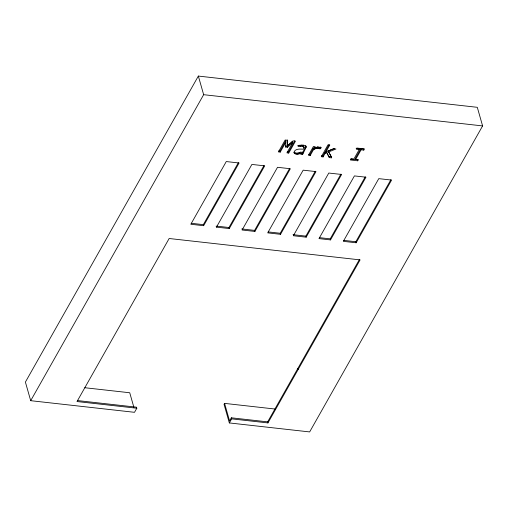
<?xml version="1.0" encoding="UTF-8"?>
<svg xmlns="http://www.w3.org/2000/svg" width="508" height="508" viewBox="0 0 508 508"><rect width="100%" height="100%" fill="white"/><g stroke="black" fill="none" stroke-linecap="round" stroke-linejoin="round"><path stroke-width="0.76" d="M285.61 142.329L285.699 140.856L279.933 151.067L280.232 152.114L278.416 151.911L285.147 140.011L287.591 140.284L287.242 146.012L293.008 140.887L295.453 141.167L288.728 153.067L286.912 152.864L292.678 142.659L292.379 141.605L287.172 146.215L285.985 146.082M292.678 142.659L287.471 147.269L285.686 147.066L285.699 140.856M287.249 139.948L287.242 146.012M302.565 154.616L302.584 152.584L305.257 147.707L305.778 145.707L306.089 147.345L302.565 154.616L300.787 154.419L301.371 152.978L301.066 151.924C299.015 153.086 295.961 153.911 294.018 152.146L294.322 153.2C296.259 154.965 299.314 154.134 301.371 152.978M297.828 145.478L302.927 145.428L303.581 145.955L304.019 147.771L303.403 149.206C300.291 149.104 294.989 148.311 294.005 152.317L294.322 153.2M275.431 409.08L224.568 403.384L224.041 404.324L229.337 422.935L309.651 431.927L482.6 125.921L477.298 107.315L198.349 76.073L25.4 382.08L30.702 400.685L134.506 412.312L136.811 408.235L136.512 407.181L77.489 400.571M30.702 400.685L203.651 94.685L198.349 76.073M203.644 225.698L239.084 162.992L226.27 161.557L190.824 224.263L203.644 225.698L203.34 224.644L238.392 162.63M216.459 227.133L251.898 164.427L264.712 165.862L229.273 228.568L216.459 227.133L216.154 226.079M229.273 228.568L228.975 227.514L264.02 165.5M280.232 152.114L286.004 141.91M291.611 142.964L292.379 141.605M288.728 153.067L288.43 152.013L294.78 140.773M254.902 231.438L290.341 168.732L277.527 167.297L242.087 230.003L254.902 231.438L254.603 230.384L289.655 168.37M310.223 155.473L309.924 154.426L313.138 148.736L314.173 148.114L314.471 149.168L313.436 149.79L310.223 155.473L308.445 155.277L313.411 146.488L315.195 146.685L314.185 148.463L313.887 147.409M329.133 144.64L325.66 150.787L325.958 151.835L329.819 145.015L328.022 144.812L321.297 156.718L323.088 156.915L322.79 155.861L324.841 152.235L326.428 151.625L329.343 157.62L331.699 157.88L328.174 150.939L334.302 148.501M323.088 156.915L325.139 153.289L326.733 152.679L329.343 157.62M280.537 234.309L315.976 171.602L303.162 170.167L267.716 232.874L280.537 234.309L280.232 233.255L315.284 171.24M306.165 237.179L341.605 174.473L328.79 173.037L293.351 235.744L306.165 237.179L305.867 236.125L340.912 174.111M356.127 148.222L358.921 148.533L359.22 149.587L353.854 159.08L351.06 158.769L350.38 159.976L357.746 160.801L358.432 159.595L355.74 159.29L355.441 158.236L360.801 148.742L363.493 149.047L363.791 150.101L361.105 149.797L355.74 159.29M363.791 150.101L364.477 148.895L357.105 148.069L356.425 149.276L359.22 149.587M330.511 239.909L365.957 177.203L354.419 175.908L318.98 238.614L330.511 239.909L330.213 238.855L365.265 176.835M359.41 259.524L267.653 421.869L231.343 417.805L229.572 420.942L224.568 403.384M229.337 422.935L231.642 418.859L231.343 417.805M356.146 242.78L391.585 180.073L378.771 178.638L343.332 241.344L356.146 242.78L355.841 241.725L390.893 179.705M231.642 418.859L267.951 422.923L360.102 259.886L169.151 238.506L77.006 401.542L136.811 408.235M314.471 149.168L315.449 148.692L315.151 147.637L317.843 147.155L319.678 147.764L320.637 146.977M315.449 148.692L318.148 148.209L319.976 148.819L321.418 147.631L317.875 146.895L314.185 148.463M325.958 151.835L333.68 148.755L335.966 149.009L328.473 151.994M303.879 147.009L302.044 146.196L298.132 146.533L298.19 145.536C300.571 145.32 304.705 144.05 306.076 146.761M203.651 94.685L482.6 125.921M278.721 150.927L279.933 151.067M287.217 151.879L288.43 152.013M301.079 153.435L302.266 153.568M308.737 154.292L309.924 154.426M321.589 155.727L322.79 155.861M329.044 156.566L331.4 156.826L328.174 150.939M350.812 159.004L357.448 159.747L357.746 160.801M191.281 223.291L203.34 224.644M216.91 226.162L228.975 227.514M241.789 228.949L254.603 230.384M268.173 231.902L280.232 233.255M293.046 234.69L305.867 236.125M319.449 237.649L330.213 238.855M343.783 240.373L355.841 241.725M84.785 387.725L129.737 392.76L133.864 407.264M360.801 148.742L361.105 149.797M326.428 151.625L326.733 152.679M324.841 152.235L325.139 153.289M319.678 147.764L319.976 148.819M318.732 147.358L319.037 148.406M317.843 147.155L318.148 148.209M317.011 147.149L317.316 148.203M316.103 147.314L316.408 148.368M313.138 148.736L313.436 149.79M305.791 146.291L306.089 147.345M305.257 147.707L305.562 148.761M304.019 147.771L303.581 145.955M302.927 145.428L303.225 146.482M301.746 145.148L302.044 146.196M303.124 151.492L303.422 152.546M302.584 152.584L302.882 153.638M299.904 145.167L300.209 146.221M299.828 152.552L300.126 153.607M298.564 152.959L298.869 154.007M297.282 153.143L297.58 154.191M295.98 153.105L296.278 154.159M294.824 152.787L295.123 153.841M287.172 146.215L287.471 147.269M285.388 146.012L285.686 147.066M297.777 368.573L298.075 369.621M267.653 421.869L267.951 422.923"/></g></svg>
